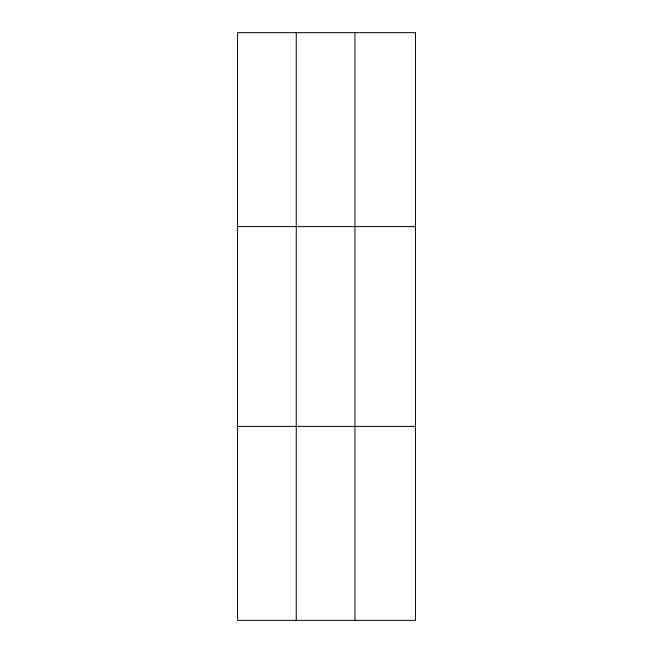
<?xml version="1.0" encoding="UTF-8"?>
<svg xmlns="http://www.w3.org/2000/svg" width="653" height="653" viewBox="0 0 653 653"><rect width="100%" height="100%" fill="white"/><g stroke="black" fill="none" stroke-linecap="round" stroke-linejoin="round"><path stroke-width="0.98" d="M296.258 32.65L296.258 620.35M354.963 32.65L354.963 620.35M237.561 226.591L415.439 226.591M237.561 426.409L415.439 426.409M415.439 32.65L415.439 620.35L237.561 620.35L237.561 32.65L415.439 32.65"/></g></svg>
